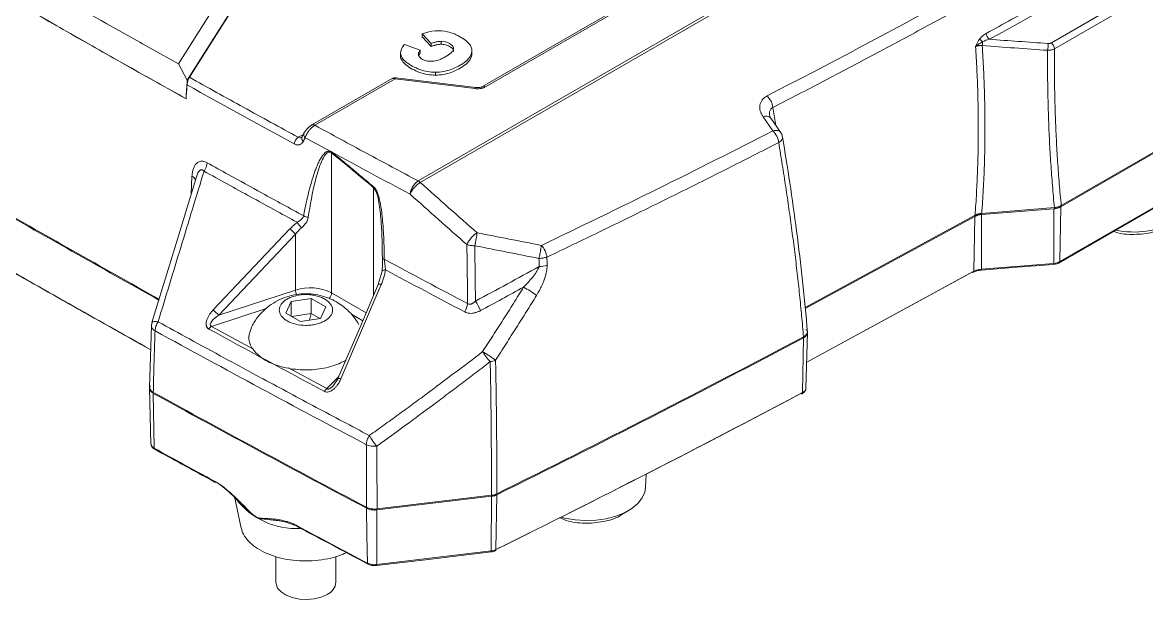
# Model space of a CAD drawing. Header units: millimetres. Extents: x 0 to 594, y 0 to 420.
# Drawn here: x 428.7 to 522.2, y 178.7 to 226.8 of the extents above; entities that cross this region are included whole.
import ezdxf

# ---------------------------------------------------------------- set-up
doc = ezdxf.new("R2010")
doc.units = ezdxf.units.MM
doc.header["$LTSCALE"] = 2

msp = doc.modelspace()

# ---------------------------------------------------------------- linework, layer by layer
at = {"color": 7, "linetype": 'Continuous', "lineweight": 15}
for p, q in [((461.594, 213.587), (565.171, 273.38)), ((461.777, 213.453), (565.354, 273.247)), ((533.582, 236.208), (514.315, 225.085)), ((491.739, 235.752), (466.946, 221.44)), ((491.989, 235.728), (467.196, 221.415)), ((533.843, 235.699), (514.576, 224.576)), ((441.639, 223.32), (444.882, 228.464)), ((445.822, 227.45), (442.367, 221.97)), ((445.85, 227.444), (442.551, 222.211)), ((461.921, 225.832), (462.669, 225.026)), ((461.921, 225.832), (461.921, 225.587)), ((462.669, 224.781), (461.921, 225.587)), ((460.456, 224.943), (461.778, 224.458)), ((462.669, 224.781), (462.669, 225.026)), ((463.502, 224.961), (463.502, 225.206)), ((460.134, 224.238), (460.134, 223.957)), ((461.631, 223.992), (461.631, 224.237)), ((461.778, 224.213), (461.778, 224.458)), ((466.069, 224.171), (466.069, 224.452)), ((442.367, 221.97), (441.639, 223.32)), ((535.167, 223.015), (515.105, 211.433)), ((515.141, 211.53), (535.141, 223.075)), ((459.424, 222.101), (452.743, 218.244)), ((459.674, 222.076), (452.993, 218.219)), ((466.338, 221.268), (459.674, 222.076)), ((466.398, 221.356), (459.734, 222.164)), ((463.044, 222.392), (463.044, 222.637)), ((491.13, 217.753), (490.319, 218.922)), ((490.962, 218.802), (490.875, 218.981)), ((491.769, 217.64), (490.957, 218.809)), ((514.98, 206.776), (535.042, 218.358)), ((535.083, 218.446), (515.021, 206.865)), ((451.93, 217.249), (451.92, 217.228)), ((452.09, 217.561), (451.93, 217.249)), ((454.386, 215.994), (454.402, 215.982)), ((454.386, 215.921), (454.386, 204.264)), ((493.815, 203.04), (507.963, 210.723)), ((507.95, 210.634), (493.823, 202.961)), ((507.868, 206.066), (507.95, 210.634)), ((508.505, 210.789), (508.489, 206.24)), ((514.534, 211.269), (508.505, 210.789)), ((508.521, 210.88), (514.572, 211.366)), ((514.518, 206.72), (514.534, 211.269)), ((515.105, 211.433), (515.021, 206.865)), ((444.535, 202.851), (450.926, 209.594)), ((444.998, 202.415), (451.388, 209.158)), ((451.388, 209.158), (451.388, 204.5)), ((458.595, 206.08), (458.277, 204.976)), ((507.729, 205.99), (493.944, 198.503)), ((514.518, 206.72), (508.489, 206.24)), ((458.523, 204.964), (455.164, 197.118)), ((444.998, 202.415), (451.388, 204.5)), ((451.026, 203.551), (450.578, 202.585)), ((452.699, 203.81), (451.026, 203.551)), ((451.026, 202.326), (451.026, 203.551)), ((453.924, 203.103), (452.699, 203.81)), ((452.699, 202.536), (452.699, 203.81)), ((453.475, 202.137), (453.924, 203.103)), ((450.578, 202.585), (451.802, 201.878)), ((451.093, 202.287), (452.699, 202.536)), ((452.699, 202.536), (452.554, 201.994)), ((452.699, 202.536), (453.408, 202.126)), ((439.385, 201.536), (439.235, 196.384)), ((451.802, 201.878), (453.475, 202.137)), ((493.602, 195.962), (493.682, 200.528)), ((493.888, 196.33), (494.007, 200.945)), ((454.928, 197.142), (454.532, 196.529)), ((439.235, 196.322), (439.354, 191.705)), ((439.546, 195.903), (439.627, 191.336)), ((480.532, 188.062), (480.58, 189.181)), ((446.294, 187.326), (446.867, 184.693)), ((467.705, 187.337), (458.169, 186.203)), ((458.173, 186.283), (467.703, 187.418)), ((467.681, 182.787), (467.705, 187.337)), ((468.154, 187.464), (468.077, 182.899)), ((458.169, 186.203), (458.146, 181.653)), ((478.469, 185.77), (479.102, 186.135)), ((467.681, 182.787), (458.146, 181.653)), ((449.751, 182.321), (449.751, 180.185)), ((454.751, 180.185), (454.751, 182.321)), ((458.129, 181.571), (458.131, 181.571))]:
    msp.add_line(p, q, dxfattribs=at)
at = {"color": 8, "linetype": 'Continuous', "lineweight": 15}
for p, q in [((491.137, 219.701), (491.376, 218.206)), ((451.616, 217.217), (452.039, 217.461)), ((442.686, 212.48), (442.762, 213.971)), ((457.893, 204.08), (457.893, 213.015)), ((507.868, 206.066), (493.944, 198.504)), ((454.386, 204.264), (457.262, 202.604)), ((448.945, 202.963), (444.392, 201.478)), ((456.981, 201.949), (456.049, 202.487)), ((444.392, 201.478), (447.843, 199.617)), ((450.81, 198.016), (454.002, 196.294)), ((454.002, 196.294), (454.994, 197.307))]:
    msp.add_line(p, q, dxfattribs=at)
at = {"color": 8, "linetype": 'Continuous', "lineweight": 15, "flags": 128}
for points in [[(466.338, 221.268), (466.353, 221.306), (466.369, 221.334), (466.383, 221.35), (466.397, 221.356), (466.398, 221.356)], [(458.872, 206.181), (458.807, 206.176), (458.749, 206.167), (458.698, 206.154), (458.656, 206.137), (458.624, 206.118), (458.602, 206.095), (458.594, 206.079)], [(458.277, 204.976), (458.285, 204.987), (458.308, 204.996), (458.345, 204.998), (458.394, 204.994), (458.454, 204.982), (458.523, 204.964)], [(454.918, 197.13), (454.926, 197.141), (454.949, 197.15), (454.986, 197.152), (455.035, 197.147), (455.095, 197.136), (455.164, 197.118)]]:
    msp.add_lwpolyline(points, dxfattribs=at)
at = {"color": 7, "linetype": 'Continuous', "lineweight": 15, "flags": 128}
for points in [[(443.13, 213.935), (441.549, 208.748), (439.429, 201.788)], [(508.478, 206.158), (511.445, 206.395), (514.506, 206.639)], [(458.277, 204.976), (456.757, 201.426), (454.918, 197.13)], [(473.495, 185.595), (473.821, 185.511), (474.661, 185.365), (475.533, 185.308), (476.408, 185.343), (477.258, 185.466), (478.056, 185.676), (478.777, 185.964), (479.397, 186.322), (479.897, 186.738), (480.259, 187.199), (480.474, 187.69), (480.532, 188.062)], [(457.372, 181.776), (457.332, 184.059), (457.292, 186.342)], [(458.131, 181.571), (462.446, 182.085), (467.667, 182.706)], [(449.751, 180.185), (449.762, 180.049), (449.898, 179.696), (450.183, 179.374), (450.597, 179.102), (451.116, 178.899), (451.705, 178.776), (452.329, 178.742), (452.948, 178.799), (453.523, 178.943), (454.018, 179.164)]]:
    msp.add_lwpolyline(points, dxfattribs=at)
at = {"color": 7, "linetype": 'Continuous', "lineweight": 15}
for centre, radius, start, end in [((509.71, 225.972), 0.819, 187.55025, 226.89832), ((509.437, 226.272), 1.393, 218.52876, 232.70074), ((506.058, 225.247), 2.536, 350.86534, 358.11113), ((511.724, 224.839), 2.315, 350.47753, 4.70376), ((513.781, 224.491), 0.799, 6.14066, 48.07548), ((489.475, 219.469), 1.678, 7.95462, 45.40843), ((452.07, 216.558), 0.8, 124.55733, 172.45073), ((454.861, 216.055), 0.583, 180.19788, 187.35111), ((454.883, 215.856), 0.515, 164.46345, 171.60511), ((454.889, 215.823), 0.512, 161.8826, 168.97134), ((442.441, 215.278), 1.591, 326.58586, 353.43458), ((461.024, 212.613), 1.128, 48.13512, 59.65616), ((458.393, 212.897), 0.513, 160.06715, 166.72932), ((452.5, 211.362), 0.809, 237.60861, 265.92113), ((454.221, 211.888), 3.211, 212.96705, 223.43108), ((521.215, 216.846), 7.514, 258.22376, 297.40197), ((459.073, 217.781), 11.55, 225.14066, 228.29175), ((458.834, 207.283), 0.23, 200.4065, 256.17404), ((471.675, 208.505), 2.043, 269.87461, 288.75033), ((507.787, 206.062), 0.0926, 231.37945, 295.5635), ((452.603, 200.775), 3.919, 62.93691, 108.06011), ((466.458, 197.399), 8.326, 53.14741, 61.9024), ((464.088, 203.557), 1.638, 327.65587, 353.77217), ((463.101, 201.406), 3.93, 20.55695, 33.73759), ((452.642, 210.999), 11.494, 225.14259, 228.31128), ((444.777, 200.89), 0.703, 123.13978, 148.75583), ((454.394, 195.707), 0.706, 123.73197, 149.17444), ((493.526, 195.961), 0.0945, 231.80396, 291.90009), ((444.707, 188.598), 0.0921, 246.67017, 301.86167), ((453.55, 180.273), 1.203, 292.88331, 355.79745)]:
    msp.add_arc(centre, radius, start, end, dxfattribs=at)
at = {"color": 8, "linetype": 'Continuous', "lineweight": 15}
for centre, radius, start, end in [((459.528, 221.877), 0.247, 53.72486, 114.96191), ((467.05, 221.217), 0.246, 53.67301, 115.45835), ((452.847, 218.021), 0.246, 53.64905, 115.84336), ((490.556, 218.403), 0.571, 45.37968, 114.60915), ((452.24, 217.131), 0.331, 159.10935, 231.55422), ((452.399, 217.443), 0.33, 159.08347, 231.57445), ((442.556, 213.473), 0.539, 19.97084, 67.49809), ((514.923, 206.857), 0.0986, 305.27333, 4.44421), ((507.77, 206.058), 0.0981, 305.53392, 4.64921), ((508.343, 206.219), 0.147, 335.76762, 8.26371), ((514.373, 206.699), 0.147, 335.69536, 8.30294), ((452.494, 204.531), 1.106, 181.61213, 201.80874), ((453.616, 204.3), 0.771, 319.01581, 357.31453), ((493.508, 195.952), 0.0947, 303.80356, 5.80048), ((439.723, 191.327), 0.0959, 174.62568, 235.7239), ((444.72, 188.591), 0.0922, 173.25717, 237.05837), ((451.442, 190.953), 6.311, 217.50769, 272.90941), ((458.02, 181.633), 0.127, 330.72899, 8.81141)]:
    msp.add_arc(centre, radius, start, end, dxfattribs=at)
at = {"color": 7, "linetype": 'Continuous', "lineweight": 15}
for points in [[(490.653, 220.664), (511.098, 231.203), (530.682, 242.508), (549.4, 254.578)], [(534.279, 239.881), (526.062, 234.908), (517.68, 230.07), (509.15, 225.374)], [(411.388, 238.258), (421.492, 232.207), (431.789, 226.263), (442.271, 220.43)], [(464.047, 226.001), (463.385, 226.147), (462.666, 226.096), (461.921, 225.832)], [(509.15, 225.374), (508.949, 225.328), (508.75, 225.262), (508.593, 225.164)], [(509.15, 225.374), (510.777, 225.258), (512.404, 225.143), (514.03, 225.028)], [(461.631, 224.237), (461.645, 224.293), (461.695, 224.367), (461.778, 224.458)], [(451.277, 216.663), (448.29, 218.291), (445.317, 219.929), (442.36, 221.575)], [(452.194, 217.184), (452.14, 217.08), (452.087, 216.976), (452.034, 216.872)], [(452.194, 217.184), (452.888, 216.807), (453.582, 216.43), (454.278, 216.053)], [(471.854, 208.223), (478.356, 211.323), (484.781, 214.5), (491.13, 217.753)], [(454.373, 215.931), (454.344, 215.954), (454.313, 215.971), (454.283, 215.98)], [(454.386, 215.921), (454.382, 215.925), (454.377, 215.928), (454.373, 215.931)], [(460.924, 212.482), (458.738, 213.648), (456.558, 214.819), (454.386, 215.994)], [(457.893, 213.015), (456.731, 214.004), (455.561, 214.972), (454.386, 215.921)], [(465.653, 208.285), (464.07, 209.68), (462.494, 211.079), (460.924, 212.482)], [(451.889, 209.68), (451.711, 209.52), (451.545, 209.346), (451.388, 209.158)], [(452.442, 210.555), (452.391, 210.215), (452.156, 209.92), (451.889, 209.68)], [(471.658, 207.136), (469.874, 207.486), (468.09, 207.839), (466.306, 208.193)], [(466.306, 208.193), (466.33, 206.642), (466.351, 205.106), (466.369, 203.589)], [(458.779, 207.06), (461.083, 205.827), (463.396, 204.6), (465.716, 203.379)], [(471.671, 206.462), (471.667, 206.686), (471.662, 206.911), (471.658, 207.136)], [(472.318, 207.243), (472.323, 207.019), (472.328, 206.794), (472.332, 206.571)], [(515.021, 206.865), (514.886, 206.787), (514.707, 206.735), (514.518, 206.72)], [(465.472, 202.68), (463.265, 203.842), (461.066, 205.008), (458.874, 206.179)], [(466.369, 203.589), (468.142, 204.532), (469.909, 205.489), (471.671, 206.462)], [(507.868, 206.066), (508.036, 206.159), (508.257, 206.221), (508.489, 206.24)], [(453.788, 196.069), (450.568, 197.787), (447.363, 199.516), (444.176, 201.254)], [(457.282, 191.633), (451.368, 194.756), (445.504, 197.915), (439.695, 201.108)], [(493.682, 200.61), (485.297, 196.169), (476.78, 191.811), (468.151, 187.545)], [(468.154, 187.464), (476.793, 191.734), (485.302, 196.089), (493.682, 200.528)], [(467.591, 198.541), (467.753, 198.562), (467.91, 198.604), (468.035, 198.66)], [(457.296, 186.423), (451.327, 189.574), (445.408, 192.762), (439.546, 195.985)], [(439.546, 195.903), (445.405, 192.681), (451.321, 189.495), (457.292, 186.342)], [(468.077, 182.899), (476.714, 187.169), (485.224, 191.524), (493.602, 195.962)], [(439.627, 191.336), (441.29, 190.422), (442.957, 189.51), (444.629, 188.602)], [(458.158, 191.509), (458.168, 189.739), (458.173, 187.991), (458.173, 186.283)], [(467.703, 187.418), (467.866, 187.438), (468.025, 187.483), (468.151, 187.545)], [(451.517, 184.888), (453.462, 183.847), (455.413, 182.81), (457.372, 181.776)], [(468.077, 182.899), (467.963, 182.843), (467.827, 182.805), (467.681, 182.787)]]:
    msp.add_open_spline(points, degree=3, dxfattribs=at)
for points, knots in [([(549.942, 253.649), (549.296, 253.233), (548.002, 252.401), (546.055, 251.159), (544.101, 249.923), (542.141, 248.692), (540.175, 247.466), (538.203, 246.246), (536.225, 245.032), (534.24, 243.823), (532.249, 242.619), (530.252, 241.421), (528.249, 240.229), (526.24, 239.042), (524.224, 237.86), (522.203, 236.684), (520.175, 235.514), (518.141, 234.348), (516.101, 233.189), (514.055, 232.035), (512.002, 230.886), (509.944, 229.743), (507.879, 228.605), (505.808, 227.473), (503.731, 226.346), (501.647, 225.225), (499.558, 224.109), (497.462, 222.998), (495.36, 221.894), (493.252, 220.794), (491.842, 220.066), (491.137, 219.701)], [0, 0, 0, 0, 0.034503, 0.069001, 0.103495, 0.137985, 0.172472, 0.206956, 0.241437, 0.275915, 0.310391, 0.344866, 0.379339, 0.41381, 0.448282, 0.482752, 0.517223, 0.551694, 0.586166, 0.620638, 0.655112, 0.689588, 0.724065, 0.758545, 0.793028, 0.827514, 0.862003, 0.896496, 0.930993, 0.965494, 1, 1, 1, 1]), ([(441.639, 223.32), (440.314, 224.061), (436.34, 226.284), (429.488, 230.18), (421.114, 235.026), (415.422, 238.407), (412.576, 240.098)], [0, 0, 0, 0, 0.134632, 0.403899, 0.701933, 1, 1, 1, 1]), ([(508.898, 225.864), (509.608, 226.256), (511.028, 227.04), (513.15, 228.223), (515.266, 229.411), (517.376, 230.605), (519.479, 231.804), (521.575, 233.01), (523.665, 234.221), (525.748, 235.438), (527.825, 236.66), (529.895, 237.889), (531.959, 239.123), (533.329, 239.95), (534.015, 240.364)], [0, 0, 0, 0, 0.083346, 0.1666865, 0.2500222, 0.3333544, 0.4166839, 0.5000117, 0.5833389, 0.6666665, 0.7499954, 0.8333266, 0.9166611, 1, 1, 1, 1]), ([(411.388, 238.258), (412.166, 237.793), (413.722, 236.863), (416.064, 235.472), (418.413, 234.085), (420.768, 232.702), (423.13, 231.323), (425.499, 229.948), (427.875, 228.576), (430.257, 227.209), (432.646, 225.845), (435.042, 224.485), (437.445, 223.129), (439.854, 221.777), (441.465, 220.879), (442.271, 220.43)], [0, 0, 0, 0, 0.076925, 0.153848, 0.230769, 0.307688, 0.384607, 0.461525, 0.538444, 0.615364, 0.692285, 0.769209, 0.846136, 0.923066, 1, 1, 1, 1]), ([(465.945, 224.866), (465.811, 225.077), (465.558, 225.293), (465.095, 225.575), (464.995, 225.632), (464.801, 225.733), (464.512, 225.869), (464.232, 225.961), (464.047, 226.001)], [0, 0, 0, 0, 0.5, 0.5, 0.625, 0.625, 0.75, 1, 1, 1, 1]), ([(508.348, 225.404), (508.367, 225.428), (508.406, 225.476), (508.469, 225.544), (508.537, 225.61), (508.63, 225.689), (508.751, 225.779), (508.848, 225.835), (508.898, 225.864)], [0, 0, 0, 0, 0.117419, 0.239251, 0.366256, 0.499108, 0.742847, 1, 1, 1, 1]), ([(460.456, 224.943), (460.228, 224.68), (460.12, 224.43), (460.143, 224.075), (460.181, 223.961), (460.328, 223.729), (460.49, 223.554), (460.771, 223.349), (460.911, 223.26), (461.009, 223.201), (461.061, 223.172), (461.317, 223.03), (461.942, 222.747), (462.595, 222.636), (463.044, 222.637)], [0, 0, 0, 0, 0.25, 0.25, 0.375, 0.375, 0.5, 0.5625, 0.59375, 0.59375, 0.625, 0.625, 0.75, 1, 1, 1, 1]), ([(462.669, 225.026), (462.719, 225.043), (462.814, 225.078), (462.96, 225.121), (463.101, 225.156), (463.238, 225.182), (463.371, 225.199), (463.459, 225.204), (463.502, 225.206)], [0, 0, 0, 0, 0.194027, 0.375658, 0.545822, 0.70565, 0.856504, 1, 1, 1, 1]), ([(463.502, 224.961), (463.47, 224.959), (463.405, 224.957), (463.306, 224.946), (463.206, 224.931), (463.103, 224.911), (462.997, 224.886), (462.889, 224.855), (462.779, 224.821), (462.707, 224.794), (462.669, 224.781)], [0, 0, 0, 0, 0.107012, 0.217915, 0.333431, 0.454202, 0.580789, 0.71368, 0.853296, 1, 1, 1, 1]), ([(462.895, 223.557), (463.057, 223.575), (463.318, 223.646), (463.609, 223.783), (463.81, 223.889), (463.916, 223.952), (464.188, 224.123), (464.392, 224.281), (464.494, 224.418), (464.54, 224.505), (464.55, 224.546), (464.556, 224.665), (464.517, 224.78), (464.41, 224.887), (464.324, 224.956), (464.272, 224.99), (463.985, 225.151), (463.748, 225.213), (463.502, 225.206)], [0, 0, 0, 0, 0.125, 0.1875, 0.1875, 0.25, 0.25, 0.375, 0.4375, 0.4375, 0.5, 0.5, 0.625, 0.6875, 0.6875, 0.75, 0.75, 1, 1, 1, 1]), ([(463.044, 222.637), (463.482, 222.638), (464.125, 222.751), (464.749, 223.028), (465.057, 223.194), (465.161, 223.255), (465.346, 223.374), (465.6, 223.553), (465.78, 223.734), (465.956, 223.978), (466.008, 224.104), (466.099, 224.461), (466.069, 224.675), (465.945, 224.866)], [0, 0, 0, 0, 0.25, 0.375, 0.375, 0.4375, 0.4375, 0.5, 0.625, 0.625, 0.75, 0.75, 1, 1, 1, 1]), ([(464.549, 224.358), (464.547, 224.392), (464.543, 224.464), (464.454, 224.616), (464.232, 224.784), (463.944, 224.908), (463.688, 224.958), (463.563, 224.96), (463.502, 224.961)], [0, 0, 0, 0, 0.106853, 0.23222, 0.50627, 0.770647, 0.886979, 1, 1, 1, 1]), ([(507.963, 210.723), (507.986, 211.031), (508.03, 211.646), (508.086, 212.572), (508.133, 213.5), (508.172, 214.43), (508.201, 215.362), (508.221, 216.296), (508.233, 217.232), (508.235, 218.169), (508.229, 219.107), (508.214, 220.048), (508.19, 220.989), (508.157, 221.931), (508.115, 222.875), (508.066, 223.819), (508.025, 224.449), (508.005, 224.764)], [0, 0, 0, 0, 0.067086, 0.134123, 0.201107, 0.268036, 0.334909, 0.401722, 0.468474, 0.535163, 0.601785, 0.668339, 0.734822, 0.801232, 0.867567, 0.933824, 1, 1, 1, 1]), ([(508.005, 224.764), (508.02, 224.805), (508.051, 224.885), (508.103, 225), (508.158, 225.11), (508.217, 225.214), (508.28, 225.312), (508.325, 225.374), (508.348, 225.404)], [0, 0, 0, 0, 0.1771204, 0.3488482, 0.5160416, 0.6796294, 0.8406024, 1, 1, 1, 1]), ([(508.005, 224.764), (508.026, 224.785), (508.067, 224.826), (508.128, 224.878), (508.198, 224.931), (508.298, 225.002), (508.435, 225.084), (508.542, 225.138), (508.593, 225.164)], [0, 0, 0, 0, 0.127876, 0.250322, 0.340812, 0.500287, 0.764351, 1, 1, 1, 1]), ([(508.562, 224.845), (508.532, 224.849), (508.472, 224.857), (508.383, 224.86), (508.297, 224.855), (508.215, 224.843), (508.139, 224.824), (508.068, 224.798), (508.026, 224.776), (508.005, 224.764)], [0, 0, 0, 0, 0.149891, 0.297772, 0.443418, 0.586614, 0.727181, 0.864994, 1, 1, 1, 1]), ([(508.562, 224.845), (508.583, 224.516), (508.625, 223.856), (508.676, 222.867), (508.719, 221.875), (508.751, 220.88), (508.774, 219.884), (508.787, 218.885), (508.79, 217.886), (508.783, 216.886), (508.766, 215.886), (508.738, 214.885), (508.7, 213.884), (508.651, 212.882), (508.593, 211.88), (508.545, 211.214), (508.521, 210.88)], [0, 0, 0, 0, 0.069439, 0.139232, 0.209392, 0.279932, 0.350796, 0.421913, 0.493282, 0.564898, 0.63676, 0.708867, 0.781236, 0.853877, 0.926796, 1, 1, 1, 1]), ([(514.006, 224.456), (513.09, 224.521), (511.276, 224.649), (509.461, 224.78), (508.562, 224.845)], [0, 0, 0, 0, 0.504856, 1, 1, 1, 1]), ([(514.03, 225.028), (514.052, 225.027), (514.094, 225.026), (514.156, 225.031), (514.213, 225.042), (514.267, 225.06), (514.299, 225.077), (514.315, 225.085)], [0, 0, 0, 0, 0.204363, 0.402634, 0.598682, 0.796505, 1, 1, 1, 1]), ([(463.044, 222.392), (462.82, 222.403), (462.359, 222.425), (461.695, 222.611), (461.094, 222.891), (460.577, 223.222), (460.242, 223.579), (460.112, 223.845), (460.141, 223.977), (460.144, 223.992)], [0, 0, 0, 0, 0.153758, 0.315945, 0.498058, 0.683759, 0.841419, 0.982547, 1, 1, 1, 1]), ([(462.895, 223.557), (462.547, 223.516), (462.239, 223.565), (461.905, 223.739), (461.843, 223.779), (461.744, 223.861), (461.705, 223.904), (461.62, 224.041), (461.605, 224.137), (461.631, 224.237)], [0, 0, 0, 0, 0.5, 0.5, 0.625, 0.625, 0.75, 0.75, 1, 1, 1, 1]), ([(461.778, 224.213), (461.759, 224.192), (461.723, 224.151), (461.679, 224.092), (461.647, 224.04), (461.636, 224.007), (461.631, 223.992)], [0, 0, 0, 0, 0.307579, 0.575832, 0.805987, 1, 1, 1, 1]), ([(466.065, 224.207), (466.066, 224.189), (466.07, 224.112), (466.028, 223.91), (465.892, 223.592), (465.507, 223.223), (464.979, 222.89), (464.372, 222.613), (463.717, 222.428), (463.264, 222.404), (463.044, 222.392)], [0, 0, 0, 0, 0.020013, 0.083903, 0.222272, 0.374878, 0.548687, 0.714414, 0.861696, 1, 1, 1, 1]), ([(514.572, 211.366), (514.543, 211.67), (514.485, 212.277), (514.406, 213.193), (514.335, 214.111), (514.27, 215.032), (514.213, 215.957), (514.162, 216.886), (514.107, 218.054), (514.056, 219.462), (514.017, 221.117), (513.998, 222.78), (514.004, 223.898), (514.006, 224.456)], [0, 0, 0, 0, 0.071623, 0.143136, 0.214566, 0.28594, 0.357289, 0.428653, 0.500057, 0.625146, 0.750196, 0.875174, 1, 1, 1, 1]), ([(514.576, 224.576), (514.554, 224.566), (514.51, 224.544), (514.436, 224.517), (514.357, 224.495), (514.274, 224.477), (514.187, 224.464), (514.097, 224.457), (514.037, 224.456), (514.006, 224.456)], [0, 0, 0, 0, 0.14001, 0.281888, 0.425109, 0.569112, 0.713316, 0.857135, 1, 1, 1, 1]), ([(514.576, 224.576), (514.574, 224.257), (514.569, 223.62), (514.572, 222.668), (514.58, 221.72), (514.596, 220.775), (514.619, 219.834), (514.649, 218.896), (514.686, 217.963), (514.73, 217.032), (514.781, 216.106), (514.839, 215.183), (514.903, 214.264), (514.975, 213.349), (515.054, 212.437), (515.112, 211.832), (515.141, 211.53)], [0, 0, 0, 0, 0.071472, 0.142914, 0.214331, 0.28573, 0.357115, 0.428495, 0.499873, 0.571257, 0.642651, 0.714063, 0.785498, 0.856962, 0.92846, 1, 1, 1, 1]), ([(442.367, 221.97), (442.35, 221.712), (442.318, 221.198), (442.287, 220.686), (442.271, 220.43)], [0, 0, 0, 0, 0.500005, 1, 1, 1, 1]), ([(442.551, 222.211), (442.544, 222.2), (442.53, 222.177), (442.508, 222.135), (442.484, 222.082), (442.457, 222.013), (442.425, 221.918), (442.395, 221.806), (442.371, 221.683), (442.363, 221.61), (442.36, 221.575)], [0, 0, 0, 0, 0.081107, 0.164828, 0.250811, 0.375815, 0.50087, 0.67949, 0.846746, 1, 1, 1, 1]), ([(442.551, 222.211), (443.303, 221.793), (444.808, 220.956), (447.072, 219.706), (449.34, 218.459), (450.858, 217.631), (451.616, 217.217)], [0, 0, 0, 0, 0.2500489, 0.500064, 0.7500471, 1, 1, 1, 1]), ([(459.734, 222.16), (459.682, 222.164), (459.574, 222.172), (459.476, 222.125), (459.425, 222.1)], [0, 0, 0, 0, 0.478422, 1, 1, 1, 1]), ([(440.003, 203.672), (435.196, 206.368), (424.815, 212.192), (414.736, 218.188), (409.324, 221.408)], [0, 0, 0, 0, 0.4630772, 1, 1, 1, 1]), ([(409.325, 221.49), (414.737, 218.27), (424.823, 212.27), (435.21, 206.443), (440.024, 203.742)], [0, 0, 0, 0, 0.536521, 1, 1, 1, 1]), ([(442.271, 220.43), (442.286, 220.62), (442.315, 221.001), (442.345, 221.383), (442.36, 221.575)], [0, 0, 0, 0, 0.50002, 1, 1, 1, 1]), ([(467.196, 221.415), (467.173, 221.402), (467.127, 221.377), (467.052, 221.345), (466.972, 221.318), (466.888, 221.295), (466.78, 221.273), (466.648, 221.257), (466.492, 221.253), (466.39, 221.263), (466.338, 221.268)], [0, 0, 0, 0, 0.101644, 0.201487, 0.300515, 0.399742, 0.500172, 0.666464, 0.831512, 1, 1, 1, 1]), ([(466.943, 221.438), (466.918, 221.426), (466.866, 221.399), (466.743, 221.365), (466.582, 221.343), (466.462, 221.351), (466.398, 221.356)], [0, 0, 0, 0, 0.202577, 0.43227, 0.695085, 1, 1, 1, 1]), ([(490.319, 218.922), (490.297, 218.954), (490.255, 219.017), (490.201, 219.113), (490.154, 219.21), (490.114, 219.308), (490.067, 219.456), (490.032, 219.655), (490.044, 219.897), (490.111, 220.128), (490.223, 220.315), (490.355, 220.461), (490.491, 220.573), (490.599, 220.634), (490.653, 220.664)], [0, 0, 0, 0, 0.050597, 0.100729, 0.150574, 0.200314, 0.250131, 0.375462, 0.499761, 0.624768, 0.749379, 0.833048, 0.916147, 1, 1, 1, 1]), ([(452.74, 218.242), (452.676, 218.2), (452.549, 218.117), (452.361, 217.937), (452.198, 217.744), (452.126, 217.622), (452.09, 217.561)], [0, 0, 0, 0, 0.255492, 0.503636, 0.751305, 1, 1, 1, 1]), ([(452.993, 218.219), (452.971, 218.206), (452.927, 218.178), (452.858, 218.128), (452.787, 218.071), (452.716, 218.005), (452.644, 217.933), (452.574, 217.854), (452.495, 217.756), (452.405, 217.63), (452.316, 217.48), (452.242, 217.326), (452.209, 217.231), (452.194, 217.184)], [0, 0, 0, 0, 0.065629, 0.133593, 0.203699, 0.275703, 0.349304, 0.424159, 0.49989, 0.615651, 0.749629, 0.877685, 1, 1, 1, 1]), ([(452.993, 218.219), (453.707, 217.831), (455.134, 217.056), (457.283, 215.896), (459.435, 214.74), (460.875, 213.971), (461.594, 213.587)], [0, 0, 0, 0, 0.2499688, 0.4999573, 0.7499672, 1, 1, 1, 1]), ([(491.13, 217.753), (491.248, 217.64), (491.366, 217.48), (491.541, 217.127), (491.596, 216.939), (491.614, 216.78)], [0, 0, 0, 0, 0.5, 0.5, 1, 1, 1, 1]), ([(491.931, 217.237), (491.908, 217.349), (491.879, 217.496), (491.781, 217.606), (491.758, 217.633)], [0, 0, 0, 0, 0.755816, 1, 1, 1, 1]), ([(494.015, 200.971), (493.885, 202.392), (493.633, 205.158), (493.127, 209.331), (492.571, 213.328), (492.14, 215.969), (491.932, 217.244)], [0, 0, 0, 0, 0.273115, 0.531281, 0.773745, 1, 1, 1, 1]), ([(439.327, 199.533), (434.775, 202.088), (424.65, 207.769), (414.82, 213.619), (409.409, 216.839)], [0, 0, 0, 0, 0.449635, 1, 1, 1, 1]), ([(439.327, 199.535), (434.822, 202.063), (424.747, 207.717), (414.963, 213.539), (409.553, 216.759)], [0, 0, 0, 0, 0.447068, 1, 1, 1, 1]), ([(452.034, 216.872), (452.021, 216.849), (451.996, 216.804), (451.951, 216.745), (451.891, 216.685), (451.814, 216.632), (451.718, 216.592), (451.613, 216.575), (451.503, 216.581), (451.39, 216.608), (451.315, 216.645), (451.277, 216.663)], [0, 0, 0, 0, 0.083394, 0.166438, 0.249967, 0.37457, 0.499701, 0.624246, 0.74937, 0.874697, 1, 1, 1, 1]), ([(491.614, 216.78), (490.908, 216.419), (489.496, 215.697), (487.369, 214.621), (485.238, 213.55), (483.1, 212.485), (480.956, 211.425), (478.805, 210.371), (476.649, 209.323), (474.487, 208.279), (473.041, 207.588), (472.318, 207.243)], [0, 0, 0, 0, 0.111034, 0.222091, 0.333169, 0.444268, 0.555384, 0.666518, 0.777666, 0.888827, 1, 1, 1, 1]), ([(493.682, 200.61), (493.658, 200.898), (493.608, 201.474), (493.528, 202.344), (493.443, 203.217), (493.354, 204.096), (493.26, 204.978), (493.161, 205.865), (493.057, 206.755), (492.949, 207.65), (492.836, 208.548), (492.718, 209.449), (492.596, 210.355), (492.469, 211.263), (492.338, 212.175), (492.202, 213.09), (492.062, 214.008), (491.917, 214.929), (491.768, 215.852), (491.665, 216.471), (491.614, 216.78)], [0, 0, 0, 0, 0.056038, 0.11203, 0.167973, 0.223866, 0.279707, 0.335494, 0.391225, 0.446898, 0.502511, 0.558062, 0.613549, 0.66897, 0.724323, 0.779606, 0.834817, 0.889955, 0.945016, 1, 1, 1, 1]), ([(452.067, 210.679), (452.101, 210.866), (452.168, 211.226), (452.274, 211.744), (452.406, 212.341), (452.57, 213.006), (452.784, 213.754), (452.984, 214.358), (453.17, 214.825), (453.328, 215.174), (453.499, 215.493), (453.673, 215.745), (453.823, 215.911), (453.944, 216.01), (454.057, 216.063), (454.167, 216.081), (454.242, 216.062), (454.278, 216.053)], [0, 0, 0, 0, 0.0892951, 0.1725374, 0.2497442, 0.3786547, 0.4992214, 0.6237003, 0.6878801, 0.7480123, 0.8158372, 0.8734052, 0.909376, 0.9381225, 0.9605989, 0.9808947, 1, 1, 1, 1]), ([(454.283, 215.98), (454.074, 216.046), (453.926, 215.849), (453.679, 215.474), (453.579, 215.256), (453.308, 214.585), (453.167, 214.102), (452.786, 212.619), (452.599, 211.587), (452.442, 210.555)], [0, 0, 0, 0, 0.125, 0.125, 0.25, 0.25, 0.5, 0.5, 1, 1, 1, 1]), ([(454.278, 216.053), (454.29, 216.05), (454.315, 216.044), (454.352, 216.024), (454.375, 216.004), (454.386, 215.994)], [0, 0, 0, 0, 0.335303, 0.664275, 1, 1, 1, 1]), ([(454.402, 215.982), (454.7, 215.741), (455.292, 215.26), (456.175, 214.532), (457.047, 213.805), (457.623, 213.316), (457.91, 213.072)], [0, 0, 0, 0, 0.253781, 0.505029, 0.753762, 1, 1, 1, 1]), ([(443.769, 214.402), (443.125, 212.287), (441.852, 208.107), (440.579, 203.927), (439.95, 201.861)], [0, 0, 0, 0, 0.505935, 1, 1, 1, 1]), ([(442.762, 213.971), (442.766, 214.024), (442.774, 214.128), (442.795, 214.277), (442.823, 214.418), (442.872, 214.6), (442.956, 214.808), (443.098, 215.018), (443.281, 215.168), (443.481, 215.23), (443.672, 215.226), (443.846, 215.185), (443.963, 215.126), (444.022, 215.096)], [0, 0, 0, 0, 0.064627, 0.127533, 0.188948, 0.249116, 0.377636, 0.498601, 0.626525, 0.748743, 0.831608, 0.914522, 1, 1, 1, 1]), ([(443.769, 214.402), (444.413, 214.044), (445.701, 213.329), (447.64, 212.263), (449.581, 211.201), (450.879, 210.494), (451.527, 210.141)], [0, 0, 0, 0, 0.2500249, 0.5000003, 0.7500118, 1, 1, 1, 1]), ([(444.022, 215.096), (444.612, 214.769), (446.138, 213.922), (448.241, 212.766), (450.334, 211.622), (451.488, 210.994), (452.067, 210.679)], [0, 0, 0, 0, 0.220829, 0.571429, 0.784893, 1, 1, 1, 1]), ([(461.594, 213.587), (461.521, 213.541), (461.443, 213.478), (461.291, 213.318), (461.218, 213.222), (461.091, 213.012), (461.038, 212.9), (460.961, 212.682), (460.936, 212.576), (460.924, 212.482)], [0, 0, 0, 0, 0.25, 0.25, 0.5, 0.5, 0.75, 0.75, 1, 1, 1, 1]), ([(460.924, 212.482), (460.956, 212.561), (461.002, 212.651), (461.122, 212.839), (461.195, 212.937), (461.356, 213.121), (461.444, 213.206), (461.616, 213.351), (461.701, 213.41), (461.777, 213.453)], [0, 0, 0, 0, 0.25, 0.25, 0.5, 0.5, 0.75, 0.75, 1, 1, 1, 1]), ([(461.777, 213.453), (462.562, 212.755), (464.132, 211.357), (465.713, 209.965), (466.503, 209.269)], [0, 0, 0, 0, 0.499925, 1, 1, 1, 1]), ([(458.618, 207.203), (458.607, 208.154), (458.585, 209.117), (458.484, 210.601), (458.439, 211.101), (458.323, 211.855), (458.277, 212.107), (458.141, 212.602), (458.056, 212.868), (457.893, 213.015)], [0, 0, 0, 0, 0.5, 0.5, 0.75, 0.75, 0.875, 0.875, 1, 1, 1, 1]), ([(457.91, 213.072), (457.927, 213.057), (457.962, 213.026), (458.01, 212.969), (458.057, 212.905), (458.1, 212.834), (458.156, 212.728), (458.221, 212.572), (458.306, 212.322), (458.395, 211.988), (458.472, 211.602), (458.535, 211.203), (458.602, 210.688), (458.66, 210.054), (458.711, 209.297), (458.745, 208.561), (458.767, 207.809), (458.775, 207.319), (458.779, 207.06)], [0, 0, 0, 0, 0.011524, 0.023324, 0.035579, 0.048446, 0.062063, 0.090496, 0.125723, 0.183298, 0.250749, 0.311177, 0.375701, 0.500662, 0.621429, 0.750302, 0.868367, 1, 1, 1, 1]), ([(514.572, 211.366), (514.605, 211.37), (514.671, 211.376), (514.766, 211.393), (514.856, 211.414), (514.938, 211.439), (515.013, 211.467), (515.081, 211.497), (515.122, 211.519), (515.141, 211.53)], [0, 0, 0, 0, 0.156919, 0.310369, 0.45949, 0.603547, 0.741939, 0.874201, 1, 1, 1, 1]), ([(451.527, 210.141), (451.543, 210.15), (451.605, 210.185), (451.697, 210.244), (451.792, 210.313), (451.881, 210.387), (451.963, 210.474), (452.033, 210.576), (452.056, 210.646), (452.066, 210.679)], [0, 0, 0, 0, 0.066157, 0.250392, 0.3886, 0.50045, 0.688975, 0.854969, 1, 1, 1, 1]), ([(507.95, 210.634), (507.969, 210.644), (508.007, 210.664), (508.07, 210.691), (508.136, 210.716), (508.229, 210.744), (508.351, 210.773), (508.454, 210.784), (508.505, 210.789)], [0, 0, 0, 0, 0.124426, 0.24875, 0.373745, 0.500173, 0.749997, 1, 1, 1, 1]), ([(507.963, 210.723), (507.987, 210.736), (508.035, 210.761), (508.11, 210.792), (508.184, 210.817), (508.255, 210.836), (508.32, 210.851), (508.38, 210.862), (508.433, 210.87), (508.479, 210.876), (508.508, 210.879), (508.521, 210.88)], [0, 0, 0, 0, 0.157277, 0.304269, 0.440088, 0.564117, 0.675979, 0.775489, 0.862609, 0.937404, 1, 1, 1, 1]), ([(514.534, 211.269), (514.56, 211.272), (514.614, 211.277), (514.692, 211.289), (514.768, 211.305), (514.867, 211.33), (514.985, 211.37), (515.065, 211.412), (515.105, 211.433)], [0, 0, 0, 0, 0.1244353, 0.2487294, 0.3737082, 0.5001842, 0.7500284, 1, 1, 1, 1]), ([(450.929, 209.591), (450.977, 209.641), (451.072, 209.739), (451.221, 209.879), (451.373, 210.013), (451.478, 210.096), (451.53, 210.138)], [0, 0, 0, 0, 0.2534279, 0.5042288, 0.752912, 1, 1, 1, 1]), ([(519.496, 209.384), (519.558, 209.359), (520.047, 209.161), (521.228, 209.097), (522.8, 209.24), (523.629, 209.621), (524.043, 209.812)], [0, 0, 0, 0, 0.046001, 0.363999, 0.682, 1, 1, 1, 1]), ([(466.503, 209.269), (466.427, 209.225), (466.342, 209.165), (466.17, 209.018), (466.082, 208.931), (465.921, 208.744), (465.848, 208.645), (465.73, 208.455), (465.684, 208.365), (465.653, 208.285)], [0, 0, 0, 0, 0.25, 0.25, 0.5, 0.5, 0.75, 0.75, 1, 1, 1, 1]), ([(466.306, 208.193), (466.344, 208.36), (466.386, 208.565), (466.458, 208.957), (466.486, 209.138), (466.503, 209.269)], [0, 0, 0, 0, 0.5, 0.5, 1, 1, 1, 1]), ([(466.503, 209.269), (467.393, 209.095), (469.177, 208.745), (470.961, 208.397), (471.854, 208.223)], [0, 0, 0, 0, 0.499008, 1, 1, 1, 1]), ([(465.716, 203.379), (465.713, 203.648), (465.707, 204.187), (465.697, 204.999), (465.687, 205.815), (465.676, 206.634), (465.665, 207.457), (465.657, 208.009), (465.653, 208.285)], [0, 0, 0, 0, 0.166492, 0.333048, 0.499674, 0.666371, 0.833146, 1, 1, 1, 1]), ([(465.653, 208.285), (465.74, 208.255), (465.844, 208.231), (466.069, 208.199), (466.189, 208.192), (466.306, 208.193)], [0, 0, 0, 0, 0.5, 0.5, 1, 1, 1, 1]), ([(471.854, 208.223), (471.851, 208.199), (471.845, 208.153), (471.834, 208.078), (471.823, 208.002), (471.811, 207.927), (471.799, 207.852), (471.786, 207.78), (471.766, 207.665), (471.737, 207.509), (471.697, 207.314), (471.671, 207.195), (471.658, 207.136)], [0, 0, 0, 0, 0.082359, 0.161037, 0.236019, 0.307335, 0.375067, 0.439342, 0.500336, 0.674583, 0.838442, 1, 1, 1, 1]), ([(472.318, 207.243), (472.302, 207.403), (472.249, 207.592), (472.081, 207.947), (471.968, 208.108), (471.854, 208.223)], [0, 0, 0, 0, 0.5, 0.5, 1, 1, 1, 1]), ([(458.872, 206.181), (458.871, 206.215), (458.867, 206.285), (458.857, 206.392), (458.845, 206.502), (458.832, 206.608), (458.817, 206.72), (458.799, 206.848), (458.785, 206.968), (458.78, 207.039), (458.779, 207.06)], [0, 0, 0, 0, 0.1240353, 0.2496377, 0.3753274, 0.4997745, 0.6048164, 0.7487311, 0.9250693, 1, 1, 1, 1]), ([(471.658, 207.136), (471.775, 207.137), (471.896, 207.147), (472.123, 207.184), (472.229, 207.211), (472.318, 207.243)], [0, 0, 0, 0, 0.5, 0.5, 1, 1, 1, 1]), ([(458.874, 206.179), (458.865, 206.122), (458.848, 206.007), (458.812, 205.834), (458.769, 205.661), (458.719, 205.487), (458.662, 205.312), (458.598, 205.137), (458.549, 205.021), (458.525, 204.963)], [0, 0, 0, 0, 0.140153, 0.280775, 0.422131, 0.56448, 0.708078, 0.853171, 1, 1, 1, 1]), ([(458.625, 206.692), (458.624, 206.582), (458.623, 206.368), (458.604, 206.173), (458.594, 206.079)], [0, 0, 0, 0, 0.515352, 1, 1, 1, 1]), ([(471.671, 206.462), (471.663, 206.441), (471.632, 206.362), (471.576, 206.248), (471.502, 206.115), (471.362, 205.888), (471.117, 205.554), (470.761, 205.136), (470.505, 204.874), (470.379, 204.744)], [0, 0, 0, 0, 0.033138, 0.125281, 0.182477, 0.250191, 0.50013, 0.753923, 1, 1, 1, 1]), ([(472.332, 206.571), (472.332, 206.531), (472.332, 206.451), (472.324, 206.327), (472.309, 206.198), (472.288, 206.064), (472.248, 205.868), (472.177, 205.605), (472.056, 205.254), (471.894, 204.872), (471.691, 204.463), (471.532, 204.198), (471.451, 204.062)], [0, 0, 0, 0, 0.047031, 0.095401, 0.145311, 0.196944, 0.250464, 0.371213, 0.500176, 0.659771, 0.82594, 1, 1, 1, 1]), ([(507.826, 205.978), (507.921, 206.022), (508.111, 206.111), (508.355, 206.143), (508.477, 206.158)], [0, 0, 0, 0, 0.496406, 1, 1, 1, 1]), ([(514.506, 206.639), (514.593, 206.65), (514.768, 206.673), (514.909, 206.742), (514.98, 206.776)], [0, 0, 0, 0, 0.496153, 1, 1, 1, 1]), ([(456.659, 201.648), (456.502, 201.894), (456.279, 202.242), (455.866, 202.697), (455.472, 203.062), (454.941, 203.443), (454.323, 203.772), (453.623, 204.025), (452.863, 204.177), (452.066, 204.212), (451.258, 204.118), (450.465, 203.894), (449.71, 203.541), (449.014, 203.064), (448.407, 202.471), (447.96, 201.895), (447.773, 201.497), (447.706, 201.357)], [0, 0, 0, 0, 0.079728, 0.112494, 0.167626, 0.22642, 0.290613, 0.358533, 0.429173, 0.501724, 0.575625, 0.650519, 0.726198, 0.802578, 0.879685, 0.957676, 1, 1, 1, 1]), ([(453.82, 201.938), (453.717, 201.878), (453.605, 201.825), (453.364, 201.732), (453.234, 201.692), (452.965, 201.628), (452.827, 201.603), (452.542, 201.571), (452.395, 201.562), (451.961, 201.562), (451.669, 201.596), (451.134, 201.724), (450.887, 201.819), (450.579, 201.996), (450.485, 202.062), (450.324, 202.201), (450.256, 202.275), (450.144, 202.43), (450.102, 202.512), (450.045, 202.675), (450.031, 202.759), (450.031, 202.928), (450.045, 203.011), (450.101, 203.175), (450.144, 203.256), (450.255, 203.412), (450.323, 203.485), (450.484, 203.625), (450.578, 203.691), (450.783, 203.809), (450.894, 203.862), (451.137, 203.956), (451.266, 203.996), (451.667, 204.091), (451.959, 204.125), (452.393, 204.125), (452.54, 204.117), (452.825, 204.085), (452.963, 204.06), (453.232, 203.996), (453.362, 203.956), (453.603, 203.864), (453.715, 203.811), (453.922, 203.691), (454.015, 203.626), (454.176, 203.488), (454.245, 203.413), (454.357, 203.257), (454.399, 203.178), (454.456, 203.013), (454.471, 202.928), (454.471, 202.761), (454.457, 202.678), (454.4, 202.513), (454.358, 202.432), (454.192, 202.2), (454.028, 202.057), (453.82, 201.938)], [0, 0, 0, 0, 0.03125, 0.03125, 0.0625, 0.0625, 0.09375, 0.09375, 0.125, 0.125, 0.1875, 0.1875, 0.25, 0.25, 0.28125, 0.28125, 0.3125, 0.3125, 0.34375, 0.34375, 0.375, 0.375, 0.40625, 0.40625, 0.4375, 0.4375, 0.46875, 0.46875, 0.5, 0.5, 0.53125, 0.53125, 0.5625, 0.5625, 0.625, 0.625, 0.65625, 0.65625, 0.6875, 0.6875, 0.71875, 0.71875, 0.75, 0.75, 0.78125, 0.78125, 0.8125, 0.8125, 0.84375, 0.84375, 0.875, 0.875, 0.90625, 0.90625, 0.9375, 0.9375, 1, 1, 1, 1]), ([(470.379, 204.744), (469.781, 204.416), (468.584, 203.758), (467.383, 203.111), (466.781, 202.786)], [0, 0, 0, 0, 0.499025, 1, 1, 1, 1]), ([(466.964, 199.373), (467.253, 199.818), (467.831, 200.709), (468.688, 202.05), (469.538, 203.395), (470.099, 204.294), (470.379, 204.744)], [0, 0, 0, 0, 0.25003, 0.500034, 0.75002, 1, 1, 1, 1]), ([(471.451, 204.062), (471.176, 203.617), (470.621, 202.723), (469.775, 201.378), (468.913, 200.022), (468.329, 199.116), (468.035, 198.66)], [0, 0, 0, 0, 0.2456814, 0.4942447, 0.7456857, 1, 1, 1, 1]), ([(466.369, 203.589), (466.344, 203.564), (466.296, 203.515), (466.22, 203.451), (466.143, 203.399), (466.07, 203.36), (465.985, 203.33), (465.885, 203.317), (465.787, 203.337), (465.734, 203.368), (465.716, 203.379)], [0, 0, 0, 0, 0.133961, 0.261888, 0.383527, 0.498948, 0.591414, 0.749647, 0.913589, 1, 1, 1, 1]), ([(444.178, 201.252), (444.159, 201.264), (444.119, 201.287), (444.069, 201.333), (444.026, 201.386), (443.993, 201.446), (443.967, 201.511), (443.942, 201.625), (443.942, 201.803), (444.001, 202.029), (444.1, 202.255), (444.225, 202.464), (444.371, 202.665), (444.481, 202.787), (444.538, 202.849)], [0, 0, 0, 0, 0.042741, 0.084361, 0.125592, 0.167189, 0.208634, 0.250798, 0.368991, 0.50079, 0.620631, 0.750072, 0.872633, 1, 1, 1, 1]), ([(444.998, 202.415), (444.776, 202.262), (444.564, 202.088), (444.274, 201.725), (444.214, 201.535), (444.392, 201.478)], [0, 0, 0, 0, 0.5, 0.5, 1, 1, 1, 1]), ([(466.781, 202.786), (466.743, 202.767), (466.667, 202.728), (466.553, 202.678), (466.44, 202.637), (466.328, 202.605), (466.218, 202.581), (466.067, 202.561), (465.88, 202.558), (465.663, 202.593), (465.536, 202.651), (465.472, 202.68)], [0, 0, 0, 0, 0.088052, 0.173672, 0.257233, 0.339135, 0.419804, 0.499686, 0.669417, 0.83442, 1, 1, 1, 1]), ([(439.444, 201.779), (439.42, 201.726), (439.383, 201.646), (439.394, 201.561), (439.398, 201.531)], [0, 0, 0, 0, 0.658, 1, 1, 1, 1]), ([(439.695, 201.108), (439.699, 201.222), (439.723, 201.353), (439.812, 201.616), (439.876, 201.747), (439.949, 201.862)], [0, 0, 0, 0, 0.5, 0.5, 1, 1, 1, 1]), ([(439.95, 201.861), (440.821, 201.384), (442.66, 200.374), (445.576, 198.786), (449.088, 196.888), (453.101, 194.735), (456.054, 193.172), (457.531, 192.39)], [0, 0, 0, 0, 0.149703, 0.316369, 0.5, 0.749991, 1, 1, 1, 1]), ([(455.609, 198.659), (455.195, 198.463), (454.365, 198.07), (452.781, 197.823), (451.164, 197.874), (449.663, 198.237), (448.452, 198.865), (447.684, 199.686), (447.393, 200.56), (447.622, 201.104), (447.724, 201.347)], [0, 0, 0, 0, 0.128043, 0.256086, 0.384131, 0.512174, 0.640217, 0.768261, 0.896304, 1, 1, 1, 1]), ([(493.682, 200.528), (493.702, 200.539), (493.742, 200.561), (493.795, 200.598), (493.844, 200.637), (493.9, 200.691), (493.956, 200.765), (493.997, 200.857), (494.012, 200.953), (493.997, 201.049), (493.958, 201.142), (493.91, 201.2), (493.886, 201.229)], [0, 0, 0, 0, 0.062646, 0.124913, 0.187231, 0.250029, 0.374737, 0.499853, 0.624562, 0.749682, 0.874738, 1, 1, 1, 1]), ([(439.695, 201.108), (439.685, 200.82), (439.663, 200.243), (439.635, 199.383), (439.608, 198.527), (439.585, 197.676), (439.563, 196.828), (439.552, 196.266), (439.546, 195.985)], [0, 0, 0, 0, 0.1666579, 0.3333224, 0.4999912, 0.666662, 0.8333323, 1, 1, 1, 1]), ([(493.682, 200.61), (493.756, 200.658), (493.903, 200.754), (494.009, 200.922), (493.999, 201.032), (493.995, 201.078)], [0, 0, 0, 0, 0.368215, 0.736095, 1, 1, 1, 1]), ([(457.531, 192.39), (457.931, 192.677), (458.73, 193.248), (459.921, 194.111), (461.101, 194.973), (462.671, 196.13), (464.625, 197.595), (466.185, 198.78), (466.964, 199.373)], [0, 0, 0, 0, 0.1261325, 0.251509, 0.3761311, 0.5000004, 0.7499979, 1, 1, 1, 1]), ([(466.964, 199.373), (467.042, 199.249), (467.146, 199.098), (467.372, 198.798), (467.49, 198.654), (467.591, 198.541)], [0, 0, 0, 0, 0.5, 0.5, 1, 1, 1, 1]), ([(468.035, 198.66), (467.978, 198.706), (467.905, 198.761), (467.734, 198.884), (467.636, 198.951), (467.433, 199.086), (467.329, 199.153), (467.133, 199.274), (467.043, 199.328), (466.964, 199.373)], [0, 0, 0, 0, 0.25, 0.25, 0.5, 0.5, 0.75, 0.75, 1, 1, 1, 1]), ([(467.591, 198.541), (467.201, 198.244), (466.419, 197.65), (465.253, 196.76), (464.08, 195.87), (462.514, 194.695), (460.54, 193.233), (458.954, 192.085), (458.158, 191.509)], [0, 0, 0, 0, 0.124907, 0.250003, 0.373459, 0.500003, 0.749132, 1, 1, 1, 1]), ([(467.703, 187.418), (467.703, 187.669), (467.703, 188.173), (467.701, 188.936), (467.699, 189.707), (467.695, 190.487), (467.691, 191.275), (467.685, 192.071), (467.676, 193.212), (467.664, 194.416), (467.647, 195.711), (467.636, 196.512), (467.625, 197.257), (467.614, 197.856), (467.598, 198.333), (467.591, 198.541)], [0, 0, 0, 0, 0.070358, 0.141125, 0.21227, 0.283759, 0.355557, 0.427629, 0.499985, 0.663912, 0.749985, 0.843389, 0.874981, 0.945454, 1, 1, 1, 1]), ([(468.035, 198.66), (468.039, 198.542), (468.049, 198.264), (468.062, 197.787), (468.073, 197.183), (468.083, 196.509), (468.097, 195.562), (468.111, 194.393), (468.126, 192.995), (468.137, 191.61), (468.146, 190.239), (468.151, 188.883), (468.151, 187.991), (468.151, 187.545)], [0, 0, 0, 0, 0.031089, 0.072759, 0.125018, 0.189271, 0.250015, 0.375018, 0.500019, 0.625119, 0.75015, 0.875111, 1, 1, 1, 1]), ([(455.166, 197.116), (455.143, 197.066), (455.099, 196.967), (455.022, 196.823), (454.922, 196.66), (454.793, 196.483), (454.622, 196.299), (454.432, 196.145), (454.237, 196.047), (454.065, 196.008), (453.917, 196.013), (453.832, 196.049), (453.79, 196.068)], [0, 0, 0, 0, 0.08526, 0.16813, 0.249015, 0.377893, 0.498253, 0.630165, 0.748699, 0.834785, 0.916613, 1, 1, 1, 1]), ([(439.293, 196.516), (439.283, 196.498), (439.264, 196.463), (439.245, 196.409), (439.234, 196.344), (439.236, 196.27), (439.259, 196.188), (439.302, 196.108), (439.365, 196.033), (439.445, 195.963), (439.512, 195.923), (439.546, 195.903)], [0, 0, 0, 0, 0.082827, 0.165901, 0.249989, 0.374438, 0.499674, 0.624489, 0.749866, 0.875106, 1, 1, 1, 1]), ([(439.239, 196.418), (439.242, 196.368), (439.249, 196.263), (439.355, 196.11), (439.482, 196.027), (439.546, 195.985)], [0, 0, 0, 0, 0.310426, 0.655124, 1, 1, 1, 1]), ([(493.467, 195.887), (489.263, 193.679), (480.895, 189.284), (472.335, 185.016), (468.076, 182.892)], [0, 0, 0, 0, 0.502475, 1, 1, 1, 1]), ([(493.561, 195.873), (493.608, 195.902), (493.702, 195.959), (493.803, 196.073), (493.871, 196.199), (493.881, 196.287), (493.886, 196.331)], [0, 0, 0, 0, 0.246987, 0.496115, 0.747426, 1, 1, 1, 1]), ([(457.53, 192.39), (457.459, 192.274), (457.396, 192.142), (457.309, 191.878), (457.286, 191.747), (457.282, 191.633)], [0, 0, 0, 0, 0.5, 0.5, 1, 1, 1, 1]), ([(458.158, 191.509), (458.057, 191.624), (457.937, 191.776), (457.709, 192.095), (457.605, 192.258), (457.53, 192.39)], [0, 0, 0, 0, 0.5, 0.5, 1, 1, 1, 1]), ([(439.354, 191.707), (439.358, 191.663), (439.367, 191.574), (439.432, 191.449), (439.53, 191.335), (439.622, 191.277), (439.669, 191.247)], [0, 0, 0, 0, 0.244967, 0.493942, 0.745626, 1, 1, 1, 1]), ([(439.669, 191.247), (440.421, 190.834), (442.085, 189.921), (443.756, 189.011), (444.67, 188.513)], [0, 0, 0, 0, 0.452435, 1, 1, 1, 1]), ([(457.282, 191.633), (457.394, 191.58), (457.537, 191.537), (457.846, 191.494), (458.01, 191.493), (458.158, 191.509)], [0, 0, 0, 0, 0.5, 0.5, 1, 1, 1, 1]), ([(457.296, 186.423), (457.296, 186.707), (457.296, 187.275), (457.294, 188.135), (457.292, 189), (457.29, 189.872), (457.286, 190.749), (457.283, 191.338), (457.282, 191.633)], [0, 0, 0, 0, 0.1665792, 0.3331868, 0.4998279, 0.6665072, 0.8332296, 1, 1, 1, 1]), ([(444.629, 188.602), (444.679, 188.574), (444.779, 188.518), (444.93, 188.424), (445.103, 188.311), (445.304, 188.168), (445.592, 187.948), (445.962, 187.636), (446.394, 187.238), (446.695, 186.94), (446.846, 186.789), (446.856, 186.779)], [0, 0, 0, 0, 0.064809, 0.130644, 0.197606, 0.291509, 0.394668, 0.579124, 0.788957, 0.985654, 1, 1, 1, 1]), ([(444.906, 188.427), (445.053, 188.326), (445.414, 188.081), (445.992, 187.568), (446.619, 186.958), (447.246, 186.339), (447.861, 185.691), (448.672, 185.385), (449.525, 185.379), (450.527, 185.237), (451.217, 184.974), (451.52, 184.858)], [0, 0, 0, 0, 0.068606, 0.167946, 0.272986, 0.369348, 0.469157, 0.562552, 0.713888, 0.874393, 1, 1, 1, 1]), ([(467.705, 187.337), (467.738, 187.342), (467.804, 187.351), (467.899, 187.371), (467.989, 187.397), (468.075, 187.427), (468.128, 187.452), (468.154, 187.464)], [0, 0, 0, 0, 0.202097, 0.401065, 0.598976, 0.797931, 1, 1, 1, 1]), ([(457.292, 186.342), (457.316, 186.33), (457.363, 186.307), (457.441, 186.276), (457.523, 186.25), (457.61, 186.228), (457.72, 186.207), (457.855, 186.192), (458.013, 186.188), (458.117, 186.198), (458.169, 186.203)], [0, 0, 0, 0, 0.10042, 0.199713, 0.298774, 0.398503, 0.499784, 0.666583, 0.831896, 1, 1, 1, 1]), ([(457.296, 186.423), (457.408, 186.364), (457.551, 186.317), (457.86, 186.267), (458.024, 186.266), (458.173, 186.283)], [0, 0, 0, 0, 0.5, 0.5, 1, 1, 1, 1]), ([(473.372, 185.556), (473.61, 185.451), (474.265, 185.164), (475.662, 185.039), (477.175, 185.228), (478.177, 185.523), (478.471, 185.771), (478.471, 185.771)], [0, 0, 0, 0, 0.159664, 0.439735, 0.71981, 0.999883, 1, 1, 1, 1]), ([(446.891, 184.695), (446.9, 184.621), (446.937, 184.342), (447.214, 183.878), (447.707, 183.332), (448.39, 182.855), (449.216, 182.463), (450.161, 182.171), (451.185, 181.992), (452.25, 181.932), (453.317, 181.991), (454.336, 182.175), (455.117, 182.397), (455.5, 182.588), (455.614, 182.644)], [0, 0, 0, 0, 0.033661, 0.126367, 0.219073, 0.31178, 0.404485, 0.497193, 0.5899, 0.682605, 0.775312, 0.868018, 0.960725, 1, 1, 1, 1]), ([(451.56, 184.802), (452.44, 184.331), (454.387, 183.291), (456.343, 182.257), (457.414, 181.69)], [0, 0, 0, 0, 0.452422, 1, 1, 1, 1]), ([(467.681, 182.787), (467.681, 182.75), (467.677, 182.717), (467.661, 182.699), (467.65, 182.714), (467.641, 182.741)], [0, 0, 0, 0, 0.5, 0.5, 1, 1, 1, 1]), ([(467.665, 182.705), (467.731, 182.716), (467.865, 182.737), (467.979, 182.786), (468.036, 182.811)], [0, 0, 0, 0, 0.4977034, 1, 1, 1, 1]), ([(468.036, 182.812), (468.036, 182.812), (468.044, 182.814), (468.055, 182.826), (468.072, 182.851), (468.075, 182.88), (468.077, 182.899)], [0, 0, 0, 0, 0.032287, 0.286722, 0.535952, 1, 1, 1, 1]), ([(458.146, 181.653), (458.009, 181.637), (457.866, 181.639), (457.6, 181.682), (457.475, 181.721), (457.372, 181.776)], [0, 0, 0, 0, 0.5, 0.5, 1, 1, 1, 1]), ([(457.413, 181.688), (457.465, 181.664), (457.569, 181.616), (457.751, 181.575), (457.941, 181.556), (458.066, 181.566), (458.129, 181.571)], [0, 0, 0, 0, 0.25413, 0.504689, 0.75292, 1, 1, 1, 1])]:
    msp.add_open_spline(points, degree=3, knots=knots, dxfattribs=at)
at = {"color": 8, "linetype": 'Continuous', "lineweight": 15}
for points, knots in [([(459.734, 222.163), (459.734, 222.163), (459.726, 222.172), (459.705, 222.148), (459.684, 222.1), (459.674, 222.076)], [0, 0, 0, 0, 0.023449, 0.511708, 1, 1, 1, 1]), ([(490.872, 219.006), (490.858, 219.08), (490.842, 219.166), (490.854, 219.339), (490.894, 219.485), (491.007, 219.63), (491.094, 219.678), (491.137, 219.701)], [0, 0, 0, 0, 0.252906, 0.295273, 0.625685, 0.81344, 1, 1, 1, 1]), ([(451.911, 217.223), (451.892, 217.212), (451.838, 217.18), (451.734, 217.172), (451.655, 217.202), (451.616, 217.217)], [0, 0, 0, 0, 0.2136615, 0.619082, 1, 1, 1, 1]), ([(491.761, 217.636), (491.727, 217.676), (491.651, 217.766), (491.425, 217.812), (491.229, 217.773), (491.13, 217.753)], [0, 0, 0, 0, 0.293322, 0.646658, 1, 1, 1, 1]), ([(491.924, 217.243), (491.929, 217.197), (491.94, 217.095), (491.83, 216.928), (491.684, 216.828), (491.614, 216.78)], [0, 0, 0, 0, 0.2957545, 0.6592229, 1, 1, 1, 1]), ([(443.134, 213.934), (443.172, 214.049), (443.232, 214.227), (443.359, 214.415), (443.465, 214.497), (443.558, 214.518), (443.632, 214.506), (443.704, 214.468), (443.747, 214.425), (443.769, 214.402)], [0, 0, 0, 0, 0.312588, 0.485838, 0.642804, 0.731725, 0.815914, 0.90425, 1, 1, 1, 1]), ([(458.618, 207.203), (458.62, 207.115), (458.623, 206.94), (458.625, 206.75), (458.625, 206.657)], [0, 0, 0, 0, 0.508868, 1, 1, 1, 1]), ([(439.695, 201.108), (439.633, 201.148), (439.506, 201.231), (439.4, 201.381), (439.39, 201.483), (439.386, 201.531)], [0, 0, 0, 0, 0.335673, 0.693672, 1, 1, 1, 1]), ([(439.432, 201.787), (439.431, 201.789), (439.426, 201.824), (439.505, 201.857), (439.671, 201.89), (439.847, 201.872), (439.949, 201.862)], [0, 0, 0, 0, 0.021011, 0.356051, 0.625523, 1, 1, 1, 1]), ([(454.531, 196.534), (454.461, 196.463), (454.366, 196.368), (454.218, 196.287), (454.144, 196.265), (454.092, 196.262), (454.046, 196.267), (454.02, 196.283), (454.002, 196.294)], [0, 0, 0, 0, 0.466989, 0.627019, 0.759978, 0.820305, 0.879023, 1, 1, 1, 1]), ([(493.602, 195.962), (493.667, 196.004), (493.795, 196.088), (493.884, 196.222), (493.878, 196.304), (493.876, 196.33)], [0, 0, 0, 0, 0.40653, 0.813068, 1, 1, 1, 1]), ([(439.359, 191.705), (439.362, 191.666), (439.367, 191.577), (439.459, 191.446), (439.571, 191.372), (439.627, 191.336)], [0, 0, 0, 0, 0.288552, 0.643664, 1, 1, 1, 1]), ([(446.856, 186.779), (446.909, 186.726), (447.038, 186.595), (447.204, 186.427), (447.351, 186.277), (447.455, 186.169), (447.561, 186.062), (447.668, 185.959), (447.778, 185.86), (447.924, 185.741), (448.187, 185.572), (448.48, 185.503), (448.752, 185.489), (448.965, 185.482), (449.17, 185.469), (449.443, 185.452), (449.782, 185.421), (450.204, 185.355), (450.589, 185.264), (450.927, 185.154), (451.223, 185.036), (451.419, 184.937), (451.517, 184.888)], [0, 0, 0, 0, 0.034875, 0.085736, 0.109217, 0.132403, 0.155274, 0.179124, 0.202105, 0.225079, 0.270566, 0.361388, 0.407525, 0.453535, 0.505706, 0.544818, 0.635983, 0.73068, 0.818275, 0.880384, 0.940849, 1, 1, 1, 1]), ([(451.517, 184.888), (451.517, 184.877), (451.519, 184.857), (451.531, 184.826), (451.545, 184.805), (451.559, 184.802), (451.56, 184.802)], [0, 0, 0, 0, 0.248414, 0.495882, 0.991771, 1, 1, 1, 1]), ([(457.415, 181.691), (457.414, 181.691), (457.4, 181.693), (457.386, 181.715), (457.374, 181.746), (457.372, 181.766), (457.372, 181.776)], [0, 0, 0, 0, 0.011177, 0.505594, 0.752331, 1, 1, 1, 1])]:
    msp.add_open_spline(points, degree=3, knots=knots, dxfattribs=at)

doc.saveas('drawing.dxf')
